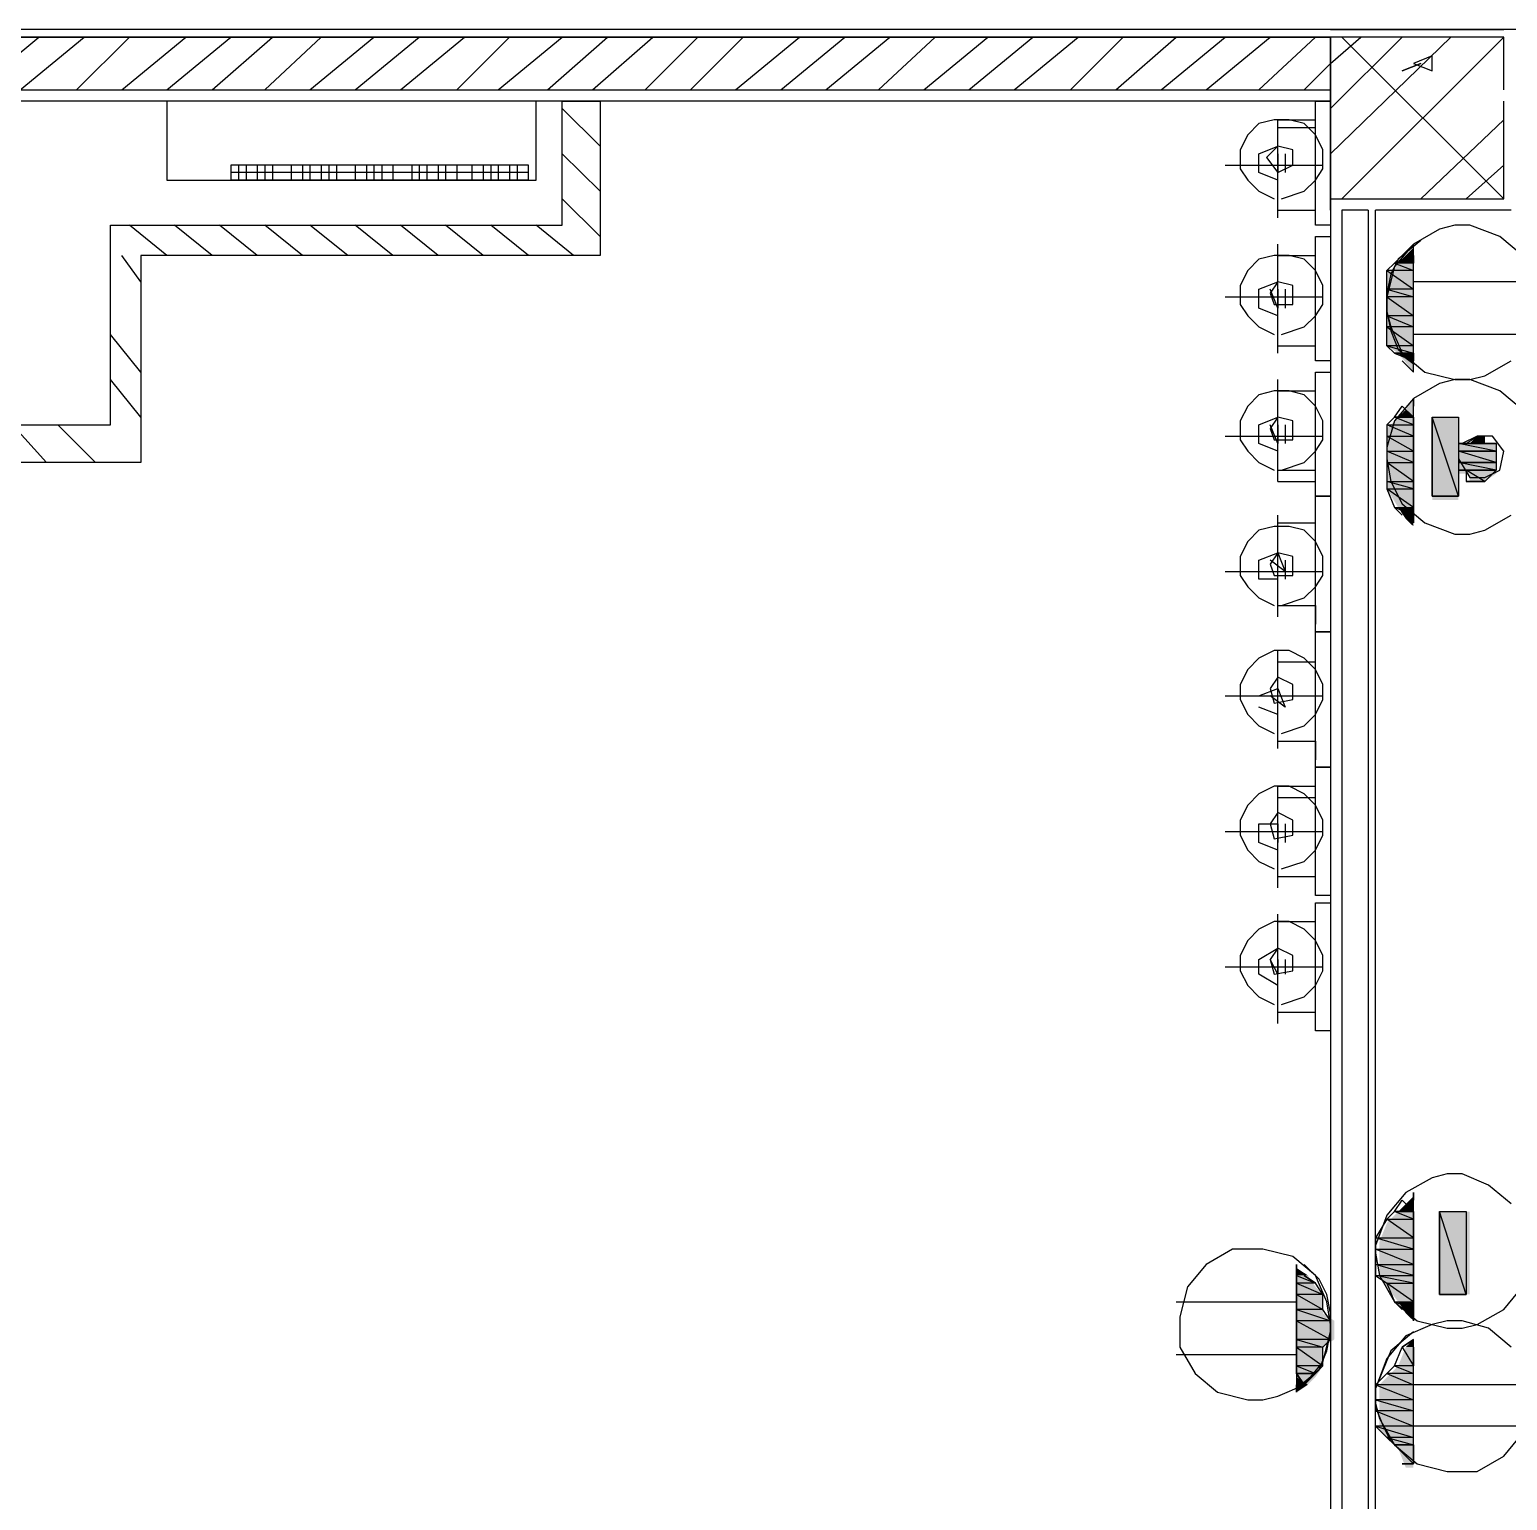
# Model space of a CAD drawing. Header units: millimetres. Extents: x 5 to 415, y 48 to 251.
# Drawn here: x 203.53 to 210.45, y 230.6 to 237.49 of the extents above; entities that cross this region are included whole.
import ezdxf

# ---------------------------------------------------------------- set-up
doc = ezdxf.new("R2010")
doc.units = ezdxf.units.MM
doc.layers.add('H', color=7, linetype='Continuous')
doc.layers.add('P', color=7, linetype='Continuous')

msp = doc.modelspace()

# ---------------------------------------------------------------- hatches: boundary and pattern name
at = {"layer": 'H', "linetype": 'Continuous'}
for points in [[(209.938, 236.396), (209.973, 236.432), (210.009, 236.432), (210.009, 236.396), (209.938, 236.396)], [(209.973, 236.432), (210.009, 236.467), (210.009, 236.432), (209.973, 236.432)], [(209.885, 236.343), (209.938, 236.396), (210.009, 236.396), (210.009, 236.343), (209.885, 236.343)], [(209.885, 236.255), (209.885, 236.343), (210.009, 236.343), (210.009, 236.255), (209.885, 236.255)], [(209.885, 236.22), (209.885, 236.255), (210.009, 236.255), (210.009, 236.22), (209.885, 236.22)], [(209.885, 236.132), (209.885, 236.22), (210.009, 236.22), (210.009, 236.132), (209.885, 236.132)], [(209.885, 236.097), (209.885, 236.132), (210.009, 236.132), (210.009, 236.097), (209.885, 236.097)], [(209.885, 236.008), (209.885, 236.097), (210.009, 236.097), (210.009, 236.008), (209.885, 236.008)], [(209.938, 235.973), (209.885, 236.008), (210.009, 236.008), (210.009, 235.973), (209.938, 235.973)], [(210.009, 235.885), (209.938, 235.973), (210.009, 235.92), (210.009, 235.885)], [(210.009, 235.92), (209.938, 235.973), (210.009, 235.973), (210.009, 235.92)], [(210.009, 235.673), (209.973, 235.708), (210.009, 235.761), (210.009, 235.673)], [(209.885, 235.62), (209.938, 235.673), (210.009, 235.673), (210.009, 235.62), (209.885, 235.62)], [(209.938, 235.673), (209.973, 235.708), (210.009, 235.673), (209.938, 235.673)], [(210.097, 235.285), (210.097, 235.673), (210.22, 235.673), (210.22, 235.285), (210.097, 235.285)], [(209.885, 235.585), (209.885, 235.62), (210.009, 235.62), (210.009, 235.585), (209.885, 235.585)], [(209.885, 235.497), (209.885, 235.585), (210.009, 235.585), (210.009, 235.497), (209.885, 235.497)], [(210.22, 235.497), (210.22, 235.55), (210.397, 235.55), (210.397, 235.497), (210.22, 235.497)], [(210.273, 235.55), (210.308, 235.585), (210.344, 235.55), (210.273, 235.55)], [(210.344, 235.55), (210.308, 235.585), (210.344, 235.585), (210.344, 235.55)], [(209.885, 235.462), (209.885, 235.497), (210.009, 235.497), (210.009, 235.462), (209.885, 235.462)], [(209.885, 235.373), (209.885, 235.462), (210.009, 235.462), (210.009, 235.373), (209.885, 235.373)], [(210.22, 235.462), (210.22, 235.497), (210.397, 235.497), (210.397, 235.462), (210.22, 235.462)], [(210.22, 235.409), (210.22, 235.462), (210.397, 235.462), (210.397, 235.409), (210.22, 235.409)], [(210.273, 235.373), (210.273, 235.409), (210.397, 235.409), (210.344, 235.373), (210.273, 235.373)], [(209.885, 235.338), (209.885, 235.373), (210.009, 235.373), (210.009, 235.338), (209.885, 235.338)], [(209.938, 235.25), (209.885, 235.338), (210.009, 235.338), (210.009, 235.25), (209.938, 235.25)], [(209.973, 235.197), (209.938, 235.25), (210.009, 235.25), (210.009, 235.197), (209.973, 235.197)], [(210.009, 235.162), (209.973, 235.197), (210.009, 235.197), (210.009, 235.162)], [(210.009, 231.951), (209.973, 231.987), (210.009, 232.022), (210.009, 231.951)], [(209.885, 231.898), (209.938, 231.951), (210.009, 231.951), (210.009, 231.898), (209.885, 231.898)], [(209.938, 231.951), (209.973, 231.987), (210.009, 231.951), (209.938, 231.951)], [(210.132, 231.563), (210.132, 231.951), (210.273, 231.951), (210.273, 231.563), (210.132, 231.563)], [(209.85, 231.81), (209.885, 231.898), (210.009, 231.898), (210.009, 231.81), (209.85, 231.81)], [(209.85, 231.775), (209.85, 231.81), (210.009, 231.81), (210.009, 231.775), (209.85, 231.775)], [(209.85, 231.687), (209.85, 231.775), (210.009, 231.775), (210.009, 231.687), (209.85, 231.687)], [(209.462, 231.652), (209.462, 231.687), (209.515, 231.652), (209.462, 231.652)], [(209.462, 231.599), (209.462, 231.652), (209.515, 231.652), (209.55, 231.599), (209.462, 231.599)], [(209.85, 231.652), (209.85, 231.687), (210.009, 231.687), (210.009, 231.652), (209.85, 231.652)], [(209.885, 231.599), (209.85, 231.652), (210.009, 231.652), (210.009, 231.599), (209.885, 231.599)], [(209.462, 231.563), (209.462, 231.599), (209.55, 231.599), (209.585, 231.563), (209.462, 231.563)], [(209.938, 231.528), (209.885, 231.599), (210.009, 231.599), (210.009, 231.528), (209.938, 231.528)], [(209.462, 231.475), (209.462, 231.563), (209.585, 231.563), (209.585, 231.475), (209.462, 231.475)], [(209.973, 231.475), (209.938, 231.528), (210.009, 231.528), (210.009, 231.475), (209.973, 231.475)], [(209.462, 231.44), (209.462, 231.475), (209.585, 231.475), (209.638, 231.44), (209.462, 231.44)], [(209.462, 231.352), (209.462, 231.44), (209.638, 231.44), (209.638, 231.352), (209.462, 231.352)], [(210.009, 231.44), (209.973, 231.475), (210.009, 231.475), (210.009, 231.44)], [(209.462, 231.316), (209.462, 231.352), (209.638, 231.352), (209.585, 231.316), (209.462, 231.316)], [(209.462, 231.228), (209.462, 231.316), (209.585, 231.316), (209.585, 231.228), (209.462, 231.228)], [(209.938, 231.228), (209.973, 231.316), (210.009, 231.316), (210.009, 231.228), (209.938, 231.228)], [(209.973, 231.316), (210.009, 231.352), (210.009, 231.316), (209.973, 231.316)], [(209.462, 231.175), (209.462, 231.228), (209.585, 231.228), (209.55, 231.175), (209.462, 231.175)], [(209.462, 231.105), (209.462, 231.175), (209.515, 231.14), (209.462, 231.105)], [(209.515, 231.14), (209.462, 231.175), (209.55, 231.175), (209.515, 231.14)], [(209.85, 231.14), (209.885, 231.175), (210.009, 231.175), (210.009, 231.14), (209.85, 231.14)], [(209.885, 231.175), (209.938, 231.228), (210.009, 231.228), (210.009, 231.175), (209.885, 231.175)], [(209.85, 231.052), (209.85, 231.14), (210.009, 231.14), (210.009, 231.052), (209.85, 231.052)], [(209.85, 231.017), (209.85, 231.052), (210.009, 231.052), (210.009, 231.017), (209.85, 231.017)], [(209.85, 230.928), (209.85, 231.017), (210.009, 231.017), (210.009, 230.928), (209.85, 230.928)], [(209.885, 230.893), (209.85, 230.928), (210.009, 230.928), (210.009, 230.893), (209.885, 230.893)], [(209.938, 230.84), (209.885, 230.893), (210.009, 230.893), (210.009, 230.84), (209.938, 230.84)], [(209.973, 230.752), (209.938, 230.84), (210.009, 230.752), (209.973, 230.752)], [(210.009, 230.752), (209.938, 230.84), (210.009, 230.84), (210.009, 230.752)]]:
    msp.add_hatch(color=256, dxfattribs=at).paths.add_polyline_path(points)

# ---------------------------------------------------------------- linework, layer by layer
at = {"layer": 'P'}
for points in [[(308.134, 237.49), (25.735, 237.49)], [(209.621, 237.49), (197.309, 237.49)], [(209.621, 237.49), (210.432, 237.49)], [(209.621, 237.455), (197.256, 237.455)], [(197.309, 237.455), (209.621, 237.455)], [(203.271, 237.208), (203.57, 237.455)], [(203.482, 237.208), (203.782, 237.455)], [(203.747, 237.208), (203.994, 237.455)], [(203.958, 237.208), (204.258, 237.455)], [(204.17, 237.208), (204.47, 237.455)], [(204.382, 237.208), (204.664, 237.455)], [(204.629, 237.208), (204.893, 237.455)], [(204.84, 237.208), (205.14, 237.455)], [(205.052, 237.208), (205.352, 237.455)], [(205.264, 237.208), (205.564, 237.455)], [(205.528, 237.208), (205.775, 237.455)], [(205.722, 237.208), (206.022, 237.455)], [(205.952, 237.208), (206.234, 237.455)], [(206.163, 237.208), (206.446, 237.455)], [(206.41, 237.208), (206.657, 237.455)], [(206.622, 237.208), (206.869, 237.455)], [(206.834, 237.208), (207.133, 237.455)], [(207.045, 237.208), (207.345, 237.455)], [(207.257, 237.208), (207.557, 237.455)], [(207.504, 237.208), (207.768, 237.455)], [(207.716, 237.208), (208.015, 237.455)], [(207.927, 237.208), (208.227, 237.455)], [(208.139, 237.208), (208.439, 237.455)], [(208.403, 237.208), (208.65, 237.455)], [(208.615, 237.208), (208.897, 237.455)], [(208.827, 237.208), (209.127, 237.455)], [(209.038, 237.208), (209.338, 237.455)], [(209.285, 237.208), (209.55, 237.455)], [(209.621, 237.331), (209.762, 237.455)], [(209.621, 237.12), (209.956, 237.455)], [(209.621, 236.908), (210.185, 237.455)], [(210.432, 237.455), (209.621, 237.455)], [(209.621, 237.455), (209.621, 236.696)], [(209.621, 237.208), (209.621, 237.455)], [(209.673, 237.455), (210.432, 236.696)], [(210.432, 237.455), (209.673, 236.696)], [(210.432, 237.208), (210.432, 237.455)], [(210.432, 237.208), (210.432, 237.455)], [(210.432, 237.208), (210.432, 237.455)], [(209.497, 237.208), (209.621, 237.331)], [(210.044, 237.331), (209.956, 237.296)], [(209.956, 237.296), (210.044, 237.331)], [(210.097, 237.367), (210.009, 237.331)], [(210.009, 237.331), (210.097, 237.296)], [(210.097, 237.296), (210.097, 237.367)], [(197.256, 237.208), (209.621, 237.208)], [(209.621, 236.643), (209.621, 237.208)], [(209.621, 237.155), (197.309, 237.155)], [(205.899, 237.155), (204.17, 237.155)], [(204.17, 237.155), (204.17, 236.784)], [(205.899, 236.784), (205.899, 237.155)], [(206.022, 236.573), (206.022, 237.155)], [(206.022, 237.155), (206.199, 237.155)], [(206.199, 236.943), (206.022, 237.12)], [(206.199, 237.155), (206.199, 236.432)], [(209.55, 236.573), (209.55, 237.155)], [(209.55, 237.155), (209.621, 237.155)], [(209.55, 236.573), (209.55, 237.155)], [(209.621, 237.155), (209.621, 236.573)], [(210.432, 236.696), (210.432, 237.155)], [(209.285, 237.049), (209.233, 236.996)], [(209.356, 237.067), (209.285, 237.049)], [(209.427, 237.067), (209.356, 237.067)], [(209.374, 237.067), (209.55, 237.067)], [(209.374, 236.608), (209.374, 237.067)], [(209.497, 237.049), (209.427, 237.067)], [(209.55, 236.996), (209.497, 237.049)], [(210.044, 236.696), (210.432, 237.067)], [(209.233, 236.996), (209.197, 236.926)], [(209.374, 237.031), (209.55, 237.031)], [(209.585, 236.926), (209.55, 236.996)], [(206.199, 236.732), (206.022, 236.908)], [(209.197, 236.926), (209.197, 236.837)], [(209.285, 236.908), (209.374, 236.943)], [(209.285, 236.82), (209.285, 236.908)], [(209.374, 236.943), (209.321, 236.89)], [(209.444, 236.926), (209.374, 236.943)], [(209.374, 236.908), (209.374, 236.82)], [(209.374, 236.82), (209.374, 236.908)], [(209.409, 236.908), (209.409, 236.82)], [(209.444, 236.855), (209.444, 236.926)], [(209.585, 236.837), (209.585, 236.926)], [(205.863, 236.855), (204.47, 236.855)], [(204.47, 236.855), (204.47, 236.784)], [(204.505, 236.855), (204.505, 236.784)], [(204.541, 236.855), (204.541, 236.784)], [(204.593, 236.855), (204.593, 236.784)], [(204.629, 236.855), (204.629, 236.784)], [(204.664, 236.855), (204.664, 236.784)], [(204.752, 236.855), (204.752, 236.784)], [(204.805, 236.855), (204.805, 236.784)], [(204.84, 236.855), (204.84, 236.784)], [(204.893, 236.855), (204.893, 236.784)], [(204.929, 236.855), (204.929, 236.784)], [(204.964, 236.855), (204.964, 236.784)], [(205.052, 236.855), (205.052, 236.784)], [(205.105, 236.855), (205.105, 236.784)], [(205.14, 236.855), (205.14, 236.784)], [(205.176, 236.855), (205.176, 236.784)], [(205.228, 236.855), (205.228, 236.784)], [(205.317, 236.855), (205.317, 236.784)], [(205.352, 236.855), (205.352, 236.784)], [(205.387, 236.855), (205.387, 236.784)], [(205.44, 236.855), (205.44, 236.784)], [(205.475, 236.855), (205.475, 236.784)], [(205.528, 236.855), (205.528, 236.784)], [(205.599, 236.855), (205.599, 236.784)], [(205.652, 236.855), (205.652, 236.784)], [(205.687, 236.855), (205.687, 236.784)], [(205.722, 236.855), (205.722, 236.784)], [(205.775, 236.855), (205.775, 236.784)], [(205.811, 236.855), (205.811, 236.784)], [(205.863, 236.784), (205.863, 236.855)], [(209.127, 236.855), (209.585, 236.855)], [(209.197, 236.837), (209.233, 236.784)], [(209.321, 236.89), (209.374, 236.82)], [(209.374, 236.82), (209.444, 236.855)], [(209.55, 236.784), (209.585, 236.837)], [(210.256, 236.696), (210.432, 236.855)], [(204.17, 236.784), (205.899, 236.784)], [(205.863, 236.82), (204.47, 236.82)], [(205.863, 236.784), (204.47, 236.784)], [(204.47, 236.784), (205.863, 236.784)], [(209.233, 236.784), (209.285, 236.732)], [(209.374, 236.784), (209.285, 236.82)], [(209.497, 236.732), (209.55, 236.784)], [(209.285, 236.732), (209.356, 236.696)], [(209.391, 236.696), (209.497, 236.732)], [(206.199, 236.52), (206.022, 236.696)], [(209.374, 236.643), (209.55, 236.643)], [(209.374, 236.643), (209.55, 236.643)], [(209.621, 236.696), (210.432, 236.696)], [(209.621, 236.643), (209.621, 225.39)], [(209.621, 236.643), (209.621, 225.39)], [(209.797, 236.643), (209.673, 236.643)], [(209.673, 236.643), (209.673, 225.39)], [(209.797, 236.643), (209.797, 225.39)], [(209.797, 236.643), (209.797, 225.39)], [(210.467, 236.643), (209.832, 236.643)], [(209.832, 225.39), (209.832, 236.643)], [(203.906, 235.638), (203.906, 236.573)], [(203.906, 236.573), (206.022, 236.573)], [(204.17, 236.432), (203.994, 236.573)], [(204.382, 236.432), (204.205, 236.573)], [(204.593, 236.432), (204.417, 236.573)], [(204.805, 236.432), (204.629, 236.573)], [(205.017, 236.432), (204.84, 236.573)], [(205.228, 236.432), (205.052, 236.573)], [(205.44, 236.432), (205.264, 236.573)], [(205.652, 236.432), (205.475, 236.573)], [(205.863, 236.432), (205.687, 236.573)], [(206.075, 236.432), (205.899, 236.573)], [(209.621, 236.573), (209.55, 236.573)], [(210.203, 236.573), (210.132, 236.555)], [(210.203, 236.573), (210.132, 236.555)], [(210.273, 236.573), (210.203, 236.573)], [(210.273, 236.573), (210.203, 236.573)], [(210.414, 236.52), (210.273, 236.573)], [(210.414, 236.52), (210.273, 236.573)], [(209.55, 235.938), (209.55, 236.52)], [(209.55, 236.52), (209.621, 236.52)], [(209.55, 235.938), (209.55, 236.52)], [(209.621, 236.52), (209.621, 235.938)], [(210.044, 236.502), (209.938, 236.414)], [(210.132, 236.555), (210.009, 236.485)], [(210.132, 236.555), (210.009, 236.485)], [(210.52, 236.432), (210.414, 236.52)], [(210.52, 236.432), (210.414, 236.52)], [(204.047, 236.308), (203.958, 236.432)], [(206.199, 236.432), (204.047, 236.432)], [(204.047, 236.432), (204.047, 235.462)], [(209.356, 236.432), (209.285, 236.414)], [(209.427, 236.432), (209.356, 236.432)], [(209.374, 235.973), (209.374, 236.485)], [(209.374, 236.432), (209.55, 236.432)], [(209.374, 236.432), (209.55, 236.432)], [(209.497, 236.414), (209.427, 236.432)], [(210.009, 236.485), (209.92, 236.379)], [(210.009, 236.485), (209.92, 236.379)], [(209.956, 236.432), (209.92, 236.396)], [(209.92, 236.396), (209.956, 236.432)], [(210.009, 236.485), (209.956, 236.432)], [(209.956, 236.432), (210.009, 236.485)], [(210.009, 235.885), (210.009, 236.485)], [(210.009, 236.432), (210.009, 236.396)], [(210.009, 236.396), (210.009, 236.432)], [(209.233, 236.361), (209.197, 236.291)], [(209.285, 236.414), (209.233, 236.361)], [(209.55, 236.361), (209.497, 236.414)], [(209.585, 236.291), (209.55, 236.361)], [(209.885, 236.361), (209.92, 236.396)], [(209.92, 236.379), (209.885, 236.238)], [(209.92, 236.379), (209.885, 236.238)], [(210.009, 236.361), (209.885, 236.361)], [(210.009, 236.361), (209.885, 236.361)], [(209.885, 236.361), (210.009, 236.273)], [(209.885, 236.361), (210.009, 236.273)], [(209.885, 236.273), (209.885, 236.361)], [(209.938, 236.414), (209.903, 236.343)], [(210.009, 236.396), (209.92, 236.396)], [(209.92, 236.396), (210.009, 236.361)], [(209.92, 236.396), (210.009, 236.361)], [(210.009, 236.361), (210.009, 236.396)], [(210.009, 236.273), (210.009, 236.361)], [(209.197, 236.291), (209.197, 236.202)], [(209.285, 236.273), (209.374, 236.308)], [(209.374, 236.308), (209.338, 236.255)], [(209.444, 236.291), (209.374, 236.308)], [(209.444, 236.202), (209.444, 236.291)], [(209.585, 236.202), (209.585, 236.291)], [(209.903, 236.343), (209.885, 236.255)], [(210.555, 236.308), (210.009, 236.308)], [(209.127, 236.238), (209.585, 236.238)], [(209.285, 236.185), (209.285, 236.273)], [(209.374, 236.185), (209.338, 236.273)], [(209.338, 236.255), (209.356, 236.202)], [(209.374, 236.273), (209.374, 236.185)], [(209.409, 236.273), (209.409, 236.185)], [(210.009, 236.273), (209.885, 236.273)], [(210.009, 236.273), (209.885, 236.273)], [(209.885, 236.273), (210.009, 236.238)], [(209.885, 236.273), (210.009, 236.238)], [(209.885, 236.238), (209.885, 236.273)], [(209.885, 236.255), (209.885, 236.167)], [(209.885, 236.238), (209.885, 236.167)], [(209.885, 236.238), (209.885, 236.167)], [(210.009, 236.238), (209.885, 236.238)], [(210.009, 236.238), (209.885, 236.238)], [(209.885, 236.238), (210.009, 236.149)], [(209.885, 236.238), (210.009, 236.149)], [(209.885, 236.149), (209.885, 236.238)], [(210.009, 236.238), (210.009, 236.273)], [(210.009, 236.149), (210.009, 236.238)], [(209.197, 236.202), (209.233, 236.149)], [(209.233, 236.149), (209.285, 236.097)], [(209.374, 236.149), (209.285, 236.185)], [(209.356, 236.202), (209.444, 236.202)], [(209.497, 236.097), (209.55, 236.149)], [(209.55, 236.149), (209.585, 236.202)], [(209.885, 236.167), (209.903, 236.097)], [(209.885, 236.167), (209.903, 236.097)], [(209.885, 236.167), (209.903, 236.079)], [(210.009, 236.149), (209.885, 236.149)], [(210.009, 236.149), (209.885, 236.149)], [(209.885, 236.149), (210.009, 236.097)], [(209.885, 236.149), (210.009, 236.097)], [(209.885, 236.097), (209.885, 236.149)], [(210.009, 236.097), (210.009, 236.149)], [(209.285, 236.097), (209.356, 236.061)], [(209.391, 236.061), (209.497, 236.097)], [(210.009, 236.097), (209.885, 236.097)], [(210.009, 236.097), (209.885, 236.097)], [(209.885, 236.097), (210.009, 236.008)], [(209.885, 236.097), (210.009, 236.008)], [(209.885, 236.008), (209.885, 236.097)], [(209.903, 236.097), (209.956, 235.973)], [(209.903, 236.097), (209.956, 235.973)], [(209.903, 236.079), (209.938, 235.991)], [(210.009, 236.008), (210.009, 236.097)], [(204.047, 235.885), (203.906, 236.061)], [(209.374, 236.008), (209.55, 236.008)], [(209.374, 236.008), (209.55, 236.008)], [(210.009, 236.008), (209.885, 236.008)], [(210.009, 236.008), (209.885, 236.008)], [(209.885, 236.008), (210.009, 235.973)], [(209.885, 236.008), (210.009, 235.973)], [(209.92, 235.973), (209.885, 236.008)], [(210.555, 236.061), (210.009, 236.061)], [(210.009, 235.973), (210.009, 236.008)], [(209.621, 235.938), (209.55, 235.938)], [(210.009, 235.973), (209.92, 235.973)], [(209.92, 235.973), (210.009, 235.938)], [(210.009, 235.938), (209.92, 235.973)], [(209.92, 235.973), (210.009, 235.973)], [(210.009, 235.938), (209.92, 235.973)], [(209.938, 235.991), (210.009, 235.938)], [(209.956, 235.973), (210.062, 235.885)], [(209.956, 235.973), (210.062, 235.885)], [(209.956, 235.938), (210.009, 235.885)], [(210.009, 235.885), (209.956, 235.938)], [(210.009, 235.973), (210.009, 235.938)], [(210.344, 235.867), (210.467, 235.938)], [(210.344, 235.867), (210.467, 235.938)], [(209.55, 235.303), (209.55, 235.885)], [(209.55, 235.885), (209.621, 235.885)], [(209.55, 235.303), (209.55, 235.885)], [(209.621, 235.885), (209.621, 235.303)], [(210.062, 235.885), (210.203, 235.85)], [(210.062, 235.885), (210.203, 235.85)], [(210.273, 235.85), (210.344, 235.867)], [(210.273, 235.85), (210.344, 235.867)], [(204.047, 235.673), (203.906, 235.85)], [(209.374, 235.373), (209.374, 235.85)], [(210.132, 235.832), (210.009, 235.761)], [(210.203, 235.85), (210.132, 235.832)], [(210.203, 235.85), (210.273, 235.85)], [(210.203, 235.85), (210.273, 235.85)], [(210.273, 235.85), (210.203, 235.85)], [(210.414, 235.797), (210.273, 235.85)], [(209.285, 235.779), (209.233, 235.726)], [(209.356, 235.797), (209.285, 235.779)], [(209.427, 235.797), (209.356, 235.797)], [(209.374, 235.797), (209.55, 235.797)], [(209.374, 235.797), (209.55, 235.797)], [(209.497, 235.779), (209.427, 235.797)], [(209.55, 235.726), (209.497, 235.779)], [(210.009, 235.761), (209.92, 235.656)], [(210.009, 235.726), (210.009, 235.761)], [(210.009, 235.761), (210.009, 235.726)], [(210.009, 235.179), (210.009, 235.761)], [(210.52, 235.708), (210.414, 235.797)], [(209.233, 235.726), (209.197, 235.656)], [(209.285, 235.638), (209.374, 235.673)], [(209.374, 235.673), (209.338, 235.62)], [(209.444, 235.656), (209.374, 235.673)], [(209.585, 235.656), (209.55, 235.726)], [(209.92, 235.673), (209.885, 235.638)], [(209.92, 235.673), (209.956, 235.726)], [(210.009, 235.638), (209.92, 235.673)], [(210.009, 235.638), (209.92, 235.673)], [(209.92, 235.673), (210.009, 235.673)], [(210.009, 235.673), (209.92, 235.673)], [(210.009, 235.673), (209.956, 235.726)], [(209.956, 235.726), (210.009, 235.673)], [(209.956, 235.726), (210.009, 235.673)], [(210.009, 235.673), (210.009, 235.638)], [(210.22, 235.303), (210.097, 235.673)], [(210.097, 235.673), (210.097, 235.303)], [(210.22, 235.303), (210.097, 235.673)], [(210.097, 235.673), (210.22, 235.673)], [(210.097, 235.303), (210.097, 235.673)], [(210.097, 235.673), (210.22, 235.673)], [(210.22, 235.673), (210.22, 235.303)], [(210.22, 235.673), (210.22, 235.303)], [(198.543, 235.638), (203.906, 235.638)], [(203.606, 235.462), (203.447, 235.638)], [(203.835, 235.462), (203.659, 235.638)], [(209.197, 235.656), (209.197, 235.567)], [(209.285, 235.55), (209.285, 235.638)], [(209.374, 235.55), (209.338, 235.638)], [(209.338, 235.62), (209.356, 235.567)], [(209.374, 235.638), (209.374, 235.55)], [(209.409, 235.638), (209.409, 235.55)], [(209.444, 235.567), (209.444, 235.656)], [(209.585, 235.567), (209.585, 235.656)], [(209.92, 235.656), (209.885, 235.532)], [(210.009, 235.585), (209.885, 235.638)], [(209.885, 235.638), (209.885, 235.585)], [(210.009, 235.585), (209.885, 235.638)], [(209.885, 235.638), (210.009, 235.638)], [(209.885, 235.638), (210.009, 235.638)], [(210.009, 235.638), (210.009, 235.585)], [(209.127, 235.585), (209.585, 235.585)], [(209.197, 235.567), (209.233, 235.514)], [(209.374, 235.514), (209.285, 235.55)], [(209.356, 235.567), (209.444, 235.567)], [(209.55, 235.514), (209.585, 235.567)], [(210.009, 235.514), (209.885, 235.585)], [(209.885, 235.585), (209.885, 235.514)], [(210.009, 235.514), (209.885, 235.585)], [(209.885, 235.585), (210.009, 235.585)], [(209.885, 235.585), (210.009, 235.585)], [(210.009, 235.585), (210.009, 235.514)], [(210.397, 235.514), (210.22, 235.55)], [(210.22, 235.55), (210.22, 235.514)], [(210.397, 235.514), (210.22, 235.55)], [(210.22, 235.55), (210.397, 235.55)], [(210.397, 235.55), (210.22, 235.55)], [(210.22, 235.55), (210.256, 235.55)], [(210.308, 235.585), (210.238, 235.55)], [(210.256, 235.55), (210.308, 235.585)], [(210.256, 235.55), (210.397, 235.55)], [(210.397, 235.55), (210.256, 235.55)], [(210.256, 235.55), (210.397, 235.55)], [(210.256, 235.55), (210.397, 235.55)], [(210.397, 235.55), (210.256, 235.55)], [(210.256, 235.55), (210.256, 235.55)], [(210.397, 235.55), (210.256, 235.55)], [(210.256, 235.55), (210.344, 235.55)], [(210.256, 235.55), (210.344, 235.55)], [(210.344, 235.55), (210.256, 235.55)], [(210.256, 235.55), (210.256, 235.55)], [(210.344, 235.55), (210.256, 235.55)], [(210.256, 235.55), (210.256, 235.55)], [(210.256, 235.55), (210.344, 235.55)], [(210.344, 235.55), (210.256, 235.55)], [(210.308, 235.585), (210.344, 235.585)], [(210.344, 235.585), (210.308, 235.585)], [(210.308, 235.585), (210.344, 235.55)], [(210.344, 235.55), (210.308, 235.585)], [(210.308, 235.585), (210.344, 235.55)], [(210.379, 235.585), (210.308, 235.585)], [(210.344, 235.55), (210.397, 235.55)], [(210.432, 235.514), (210.379, 235.585)], [(210.397, 235.55), (210.397, 235.514)], [(204.047, 235.462), (198.367, 235.462)], [(209.233, 235.514), (209.285, 235.462)], [(209.285, 235.462), (209.356, 235.426)], [(209.391, 235.426), (209.497, 235.462)], [(209.497, 235.462), (209.55, 235.514)], [(210.009, 235.462), (209.885, 235.514)], [(209.885, 235.514), (209.885, 235.462)], [(210.009, 235.462), (209.885, 235.514)], [(209.885, 235.514), (210.009, 235.514)], [(209.885, 235.514), (210.009, 235.514)], [(209.885, 235.479), (209.903, 235.373)], [(210.009, 235.373), (209.885, 235.462)], [(209.885, 235.462), (209.885, 235.373)], [(210.009, 235.373), (209.885, 235.462)], [(209.885, 235.462), (210.009, 235.462)], [(209.885, 235.462), (210.009, 235.462)], [(210.009, 235.514), (210.009, 235.462)], [(210.009, 235.462), (210.009, 235.373)], [(210.397, 235.462), (210.22, 235.514)], [(210.22, 235.514), (210.22, 235.462)], [(210.397, 235.462), (210.22, 235.514)], [(210.22, 235.514), (210.397, 235.514)], [(210.22, 235.514), (210.397, 235.514)], [(210.397, 235.514), (210.22, 235.514)], [(210.22, 235.514), (210.22, 235.514)], [(210.397, 235.514), (210.22, 235.514)], [(210.22, 235.514), (210.22, 235.514)], [(210.22, 235.514), (210.397, 235.514)], [(210.22, 235.514), (210.397, 235.514)], [(210.397, 235.514), (210.22, 235.514)], [(210.22, 235.514), (210.397, 235.514)], [(210.397, 235.514), (210.22, 235.514)], [(210.22, 235.514), (210.22, 235.514)], [(210.22, 235.514), (210.397, 235.514)], [(210.22, 235.479), (210.273, 235.391)], [(210.397, 235.426), (210.22, 235.462)], [(210.22, 235.462), (210.22, 235.426)], [(210.397, 235.426), (210.22, 235.462)], [(210.22, 235.462), (210.397, 235.462)], [(210.22, 235.462), (210.397, 235.462)], [(210.397, 235.462), (210.22, 235.462)], [(210.22, 235.462), (210.22, 235.462)], [(210.397, 235.462), (210.22, 235.462)], [(210.22, 235.462), (210.22, 235.462)], [(210.22, 235.462), (210.397, 235.462)], [(210.22, 235.462), (210.397, 235.462)], [(210.397, 235.514), (210.397, 235.462)], [(210.397, 235.462), (210.397, 235.426)], [(210.414, 235.426), (210.432, 235.514)], [(209.374, 235.426), (209.55, 235.426)], [(210.22, 235.426), (210.397, 235.426)], [(210.397, 235.426), (210.22, 235.426)], [(210.22, 235.426), (210.22, 235.426)], [(210.397, 235.426), (210.22, 235.426)], [(210.22, 235.426), (210.22, 235.426)], [(210.22, 235.426), (210.397, 235.426)], [(210.22, 235.426), (210.397, 235.426)], [(210.397, 235.426), (210.22, 235.426)], [(210.22, 235.426), (210.397, 235.426)], [(210.256, 235.426), (210.22, 235.426)], [(210.22, 235.426), (210.397, 235.426)], [(210.344, 235.373), (210.256, 235.426)], [(210.256, 235.426), (210.256, 235.373)], [(210.344, 235.373), (210.256, 235.426)], [(210.256, 235.426), (210.397, 235.426)], [(210.397, 235.426), (210.256, 235.426)], [(210.273, 235.391), (210.344, 235.391)], [(210.397, 235.426), (210.344, 235.373)], [(210.344, 235.391), (210.414, 235.426)], [(209.374, 235.373), (209.55, 235.373)], [(210.009, 235.338), (209.885, 235.373)], [(209.885, 235.373), (209.885, 235.338)], [(210.009, 235.338), (209.885, 235.373)], [(209.885, 235.373), (210.009, 235.373)], [(209.885, 235.373), (210.009, 235.373)], [(210.009, 235.25), (209.885, 235.338)], [(209.885, 235.338), (209.92, 235.25)], [(210.009, 235.25), (209.885, 235.338)], [(209.885, 235.338), (210.009, 235.338)], [(209.885, 235.338), (210.009, 235.338)], [(209.903, 235.373), (209.956, 235.268)], [(210.009, 235.373), (210.009, 235.338)], [(210.009, 235.338), (210.009, 235.25)], [(210.256, 235.373), (210.344, 235.373)], [(210.344, 235.373), (210.256, 235.373)], [(210.256, 235.373), (210.256, 235.373)], [(210.344, 235.373), (210.256, 235.373)], [(210.256, 235.373), (210.256, 235.373)], [(210.256, 235.373), (210.344, 235.373)], [(210.256, 235.373), (210.344, 235.373)], [(210.344, 235.373), (210.256, 235.373)], [(210.256, 235.373), (210.344, 235.373)], [(210.308, 235.373), (210.256, 235.373)], [(210.256, 235.373), (210.344, 235.373)], [(210.308, 235.373), (210.344, 235.373)], [(210.344, 235.373), (210.308, 235.373)], [(210.344, 235.373), (210.308, 235.373)], [(209.621, 235.303), (209.55, 235.303)], [(209.55, 234.668), (209.55, 235.303)], [(209.55, 235.303), (209.621, 235.303)], [(209.55, 234.668), (209.55, 235.303)], [(209.55, 235.179), (209.55, 235.25)], [(209.621, 235.303), (209.621, 234.668)], [(209.956, 235.215), (209.92, 235.25)], [(209.92, 235.25), (209.956, 235.215)], [(210.009, 235.215), (209.92, 235.25)], [(209.92, 235.25), (210.009, 235.25)], [(209.92, 235.25), (210.009, 235.25)], [(209.956, 235.268), (210.062, 235.179)], [(210.009, 235.25), (210.009, 235.215)], [(210.097, 235.303), (210.22, 235.303)], [(210.22, 235.303), (210.097, 235.303)], [(209.374, 234.738), (209.374, 235.215)], [(209.374, 235.179), (209.55, 235.179)], [(209.374, 235.179), (209.55, 235.179)], [(210.009, 235.179), (210.009, 235.215)], [(210.009, 235.215), (210.009, 235.179)], [(210.062, 235.179), (210.203, 235.126)], [(210.344, 235.144), (210.467, 235.215)], [(209.285, 235.144), (209.233, 235.091)], [(209.356, 235.162), (209.285, 235.144)], [(209.427, 235.162), (209.356, 235.162)], [(209.497, 235.144), (209.427, 235.162)], [(209.55, 235.091), (209.497, 235.144)], [(210.203, 235.126), (210.273, 235.126)], [(210.273, 235.126), (210.344, 235.144)], [(209.233, 235.091), (209.197, 235.021)], [(209.285, 235.003), (209.374, 235.038)], [(209.374, 235.038), (209.338, 234.985)], [(209.374, 235.038), (209.409, 234.95)], [(209.444, 235.021), (209.374, 235.038)], [(209.585, 235.021), (209.55, 235.091)], [(209.197, 235.021), (209.197, 234.932)], [(209.285, 234.915), (209.285, 235.003)], [(209.409, 234.95), (209.338, 235.003)], [(209.338, 234.985), (209.356, 234.932)], [(209.409, 235.003), (209.409, 234.915)], [(209.444, 234.932), (209.444, 235.021)], [(209.585, 234.932), (209.585, 235.021)], [(209.127, 234.95), (209.585, 234.95)], [(209.197, 234.932), (209.233, 234.879)], [(209.374, 234.915), (209.285, 234.915)], [(209.356, 234.932), (209.444, 234.932)], [(209.55, 234.879), (209.585, 234.932)], [(209.233, 234.879), (209.285, 234.827)], [(209.497, 234.827), (209.55, 234.879)], [(209.285, 234.827), (209.356, 234.791)], [(209.374, 234.791), (209.55, 234.791)], [(209.374, 234.791), (209.55, 234.791)], [(209.391, 234.791), (209.497, 234.827)], [(209.55, 234.791), (209.55, 234.703)], [(209.621, 234.668), (209.55, 234.668)], [(209.55, 234.033), (209.55, 234.668)], [(209.55, 234.668), (209.621, 234.668)], [(209.55, 234.033), (209.55, 234.668)], [(209.621, 234.668), (209.621, 234.033)], [(209.356, 234.58), (209.285, 234.544)], [(209.427, 234.58), (209.356, 234.58)], [(209.374, 234.121), (209.374, 234.58)], [(209.497, 234.544), (209.427, 234.58)], [(209.55, 234.527), (209.55, 234.615)], [(209.233, 234.491), (209.197, 234.421)], [(209.285, 234.544), (209.233, 234.491)], [(209.374, 234.527), (209.55, 234.527)], [(209.374, 234.527), (209.55, 234.527)], [(209.55, 234.491), (209.497, 234.544)], [(209.585, 234.421), (209.55, 234.491)], [(209.197, 234.421), (209.197, 234.35)], [(209.374, 234.456), (209.338, 234.403)], [(209.444, 234.421), (209.374, 234.456)], [(209.444, 234.35), (209.444, 234.421)], [(209.585, 234.35), (209.585, 234.421)], [(209.127, 234.368), (209.585, 234.368)], [(209.197, 234.35), (209.233, 234.28)], [(209.285, 234.368), (209.374, 234.403)], [(209.338, 234.403), (209.356, 234.333)], [(209.409, 234.315), (209.338, 234.368)], [(209.356, 234.333), (209.444, 234.35)], [(209.374, 234.403), (209.409, 234.315)], [(209.55, 234.28), (209.585, 234.35)], [(209.233, 234.28), (209.285, 234.227)], [(209.374, 234.28), (209.285, 234.315)], [(209.497, 234.227), (209.55, 234.28)], [(209.285, 234.227), (209.356, 234.192)], [(209.391, 234.192), (209.497, 234.227)], [(209.374, 234.156), (209.55, 234.156)], [(209.374, 234.156), (209.55, 234.156)], [(209.55, 234.156), (209.55, 234.068)], [(209.621, 234.033), (209.55, 234.033)], [(209.55, 233.433), (209.55, 234.033)], [(209.55, 234.033), (209.621, 234.033)], [(209.55, 233.433), (209.55, 234.033)], [(209.621, 234.033), (209.621, 233.433)], [(209.356, 233.945), (209.285, 233.909)], [(209.427, 233.945), (209.356, 233.945)], [(209.374, 233.945), (209.55, 233.945)], [(209.374, 233.468), (209.374, 233.945)], [(209.497, 233.909), (209.427, 233.945)], [(209.285, 233.909), (209.233, 233.856)], [(209.374, 233.892), (209.55, 233.892)], [(209.55, 233.856), (209.497, 233.909)], [(209.233, 233.856), (209.197, 233.786)], [(209.374, 233.821), (209.338, 233.768)], [(209.444, 233.786), (209.374, 233.821)], [(209.585, 233.786), (209.55, 233.856)], [(209.127, 233.733), (209.585, 233.733)], [(209.197, 233.786), (209.197, 233.715)], [(209.285, 233.768), (209.374, 233.768)], [(209.285, 233.68), (209.285, 233.768)], [(209.338, 233.768), (209.356, 233.698)], [(209.374, 233.768), (209.374, 233.68)], [(209.374, 233.68), (209.374, 233.768)], [(209.409, 233.768), (209.409, 233.68)], [(209.444, 233.715), (209.444, 233.786)], [(209.585, 233.715), (209.585, 233.786)], [(209.197, 233.715), (209.233, 233.645)], [(209.374, 233.645), (209.285, 233.68)], [(209.356, 233.698), (209.444, 233.715)], [(209.55, 233.645), (209.585, 233.715)], [(209.233, 233.645), (209.285, 233.592)], [(209.285, 233.592), (209.356, 233.557)], [(209.391, 233.557), (209.497, 233.592)], [(209.497, 233.592), (209.55, 233.645)], [(209.374, 233.521), (209.55, 233.521)], [(209.374, 233.521), (209.55, 233.521)], [(209.621, 233.433), (209.55, 233.433)], [(209.55, 232.798), (209.55, 233.398)], [(209.55, 233.398), (209.621, 233.398)], [(209.55, 232.798), (209.55, 233.398)], [(209.621, 233.398), (209.621, 232.798)], [(209.356, 233.31), (209.285, 233.274)], [(209.427, 233.31), (209.356, 233.31)], [(209.374, 232.833), (209.374, 233.345)], [(209.374, 233.31), (209.55, 233.31)], [(209.374, 233.31), (209.55, 233.31)], [(209.497, 233.274), (209.427, 233.31)], [(209.285, 233.274), (209.233, 233.221)], [(209.55, 233.221), (209.497, 233.274)], [(209.233, 233.221), (209.197, 233.151)], [(209.285, 233.133), (209.374, 233.186)], [(209.374, 233.186), (209.338, 233.133)], [(209.444, 233.151), (209.374, 233.186)], [(209.585, 233.151), (209.55, 233.221)], [(209.127, 233.098), (209.585, 233.098)], [(209.197, 233.151), (209.197, 233.08)], [(209.285, 233.063), (209.285, 233.133)], [(209.374, 233.063), (209.338, 233.133)], [(209.338, 233.133), (209.356, 233.063)], [(209.374, 233.133), (209.374, 233.063)], [(209.409, 233.133), (209.409, 233.063)], [(209.444, 233.08), (209.444, 233.151)], [(209.585, 233.08), (209.585, 233.151)], [(209.197, 233.08), (209.233, 233.01)], [(209.374, 233.01), (209.285, 233.063)], [(209.356, 233.063), (209.444, 233.08)], [(209.55, 233.01), (209.585, 233.08)], [(209.233, 233.01), (209.285, 232.957)], [(209.497, 232.957), (209.55, 233.01)], [(209.285, 232.957), (209.356, 232.922)], [(209.391, 232.922), (209.497, 232.957)], [(209.374, 232.886), (209.55, 232.886)], [(209.374, 232.886), (209.55, 232.886)], [(209.621, 232.798), (209.55, 232.798)], [(210.097, 232.11), (209.973, 232.04)], [(210.167, 232.128), (210.097, 232.11)], [(210.238, 232.128), (210.167, 232.128)], [(210.361, 232.075), (210.238, 232.128)], [(210.467, 231.987), (210.361, 232.075)], [(209.973, 232.04), (209.885, 231.934)], [(209.92, 231.951), (209.956, 232.004)], [(210.009, 231.951), (209.956, 232.004)], [(209.956, 232.004), (210.009, 231.951)], [(209.956, 232.004), (210.009, 231.951)], [(210.009, 232.004), (210.009, 232.04)], [(210.009, 232.04), (210.009, 232.004)], [(210.009, 231.44), (210.009, 232.04)], [(209.885, 231.934), (209.832, 231.793)], [(209.92, 231.951), (209.885, 231.916)], [(210.009, 231.916), (209.92, 231.951)], [(210.009, 231.916), (209.92, 231.951)], [(209.92, 231.951), (210.009, 231.951)], [(210.009, 231.951), (209.92, 231.951)], [(210.009, 231.951), (210.009, 231.916)], [(210.256, 231.563), (210.132, 231.951)], [(210.132, 231.951), (210.132, 231.563)], [(210.256, 231.563), (210.132, 231.951)], [(210.132, 231.951), (210.256, 231.951)], [(210.132, 231.563), (210.132, 231.951)], [(210.132, 231.951), (210.256, 231.951)], [(210.256, 231.951), (210.256, 231.563)], [(210.256, 231.951), (210.256, 231.563)], [(209.885, 231.916), (209.832, 231.828)], [(210.009, 231.828), (209.885, 231.916)], [(210.009, 231.828), (209.885, 231.916)], [(209.885, 231.916), (210.009, 231.916)], [(209.885, 231.916), (210.009, 231.916)], [(210.009, 231.916), (210.009, 231.828)], [(210.009, 231.775), (209.832, 231.828)], [(209.832, 231.828), (209.832, 231.775)], [(210.009, 231.775), (209.832, 231.828)], [(209.832, 231.828), (210.009, 231.828)], [(209.832, 231.828), (210.009, 231.828)], [(210.009, 231.828), (210.009, 231.775)], [(209.162, 231.775), (209.038, 231.704)], [(209.162, 231.775), (209.038, 231.704)], [(209.233, 231.775), (209.162, 231.775)], [(209.233, 231.775), (209.162, 231.775)], [(209.303, 231.775), (209.233, 231.775)], [(209.303, 231.775), (209.233, 231.775)], [(209.444, 231.74), (209.303, 231.775)], [(209.444, 231.74), (209.303, 231.775)], [(209.55, 231.652), (209.444, 231.74)], [(209.55, 231.652), (209.444, 231.74)], [(210.009, 231.704), (209.832, 231.775)], [(209.832, 231.775), (209.832, 231.704)], [(210.009, 231.704), (209.832, 231.775)], [(209.832, 231.775), (210.009, 231.775)], [(209.832, 231.775), (210.009, 231.775)], [(209.832, 231.757), (209.85, 231.652)], [(210.009, 231.775), (210.009, 231.704)], [(209.038, 231.704), (208.95, 231.599)], [(209.038, 231.704), (208.95, 231.599)], [(209.462, 231.704), (209.462, 231.652)], [(209.462, 231.652), (209.462, 231.704)], [(209.462, 231.704), (209.462, 231.105)], [(209.462, 231.652), (209.55, 231.616)], [(209.462, 231.616), (209.462, 231.652)], [(209.568, 231.634), (209.497, 231.704)], [(209.497, 231.652), (209.55, 231.616)], [(209.55, 231.616), (209.497, 231.652)], [(209.603, 231.528), (209.55, 231.652)], [(209.603, 231.528), (209.55, 231.652)], [(210.009, 231.652), (209.832, 231.704)], [(209.832, 231.704), (209.832, 231.652)], [(210.009, 231.652), (209.832, 231.704)], [(209.832, 231.704), (210.009, 231.704)], [(209.832, 231.704), (210.009, 231.704)], [(210.009, 231.616), (209.832, 231.652)], [(209.832, 231.652), (209.885, 231.616)], [(210.009, 231.616), (209.832, 231.652)], [(209.832, 231.652), (210.009, 231.652)], [(209.832, 231.652), (210.009, 231.652)], [(209.85, 231.652), (209.92, 231.528)], [(210.009, 231.704), (210.009, 231.652)], [(210.009, 231.652), (210.009, 231.616)], [(208.95, 231.599), (208.915, 231.458)], [(208.95, 231.599), (208.915, 231.458)], [(209.55, 231.616), (209.462, 231.616)], [(209.55, 231.616), (209.462, 231.616)], [(209.462, 231.616), (209.585, 231.563)], [(209.462, 231.616), (209.585, 231.563)], [(209.462, 231.563), (209.462, 231.616)], [(209.585, 231.563), (209.55, 231.616)], [(209.603, 231.563), (209.568, 231.634)], [(210.009, 231.528), (209.885, 231.616)], [(209.885, 231.616), (209.92, 231.528)], [(210.009, 231.528), (209.885, 231.616)], [(209.885, 231.616), (210.009, 231.616)], [(209.885, 231.616), (210.009, 231.616)], [(210.009, 231.616), (210.009, 231.528)], [(210.432, 231.493), (210.52, 231.599)], [(208.897, 231.528), (209.462, 231.528)], [(209.585, 231.563), (209.462, 231.563)], [(209.585, 231.563), (209.462, 231.563)], [(209.462, 231.563), (209.585, 231.493)], [(209.462, 231.563), (209.585, 231.493)], [(209.462, 231.493), (209.462, 231.563)], [(209.585, 231.493), (209.585, 231.563)], [(209.621, 231.475), (209.603, 231.563)], [(209.621, 231.422), (209.603, 231.528)], [(209.621, 231.422), (209.603, 231.528)], [(209.956, 231.493), (209.92, 231.528)], [(209.92, 231.528), (209.956, 231.493)], [(210.009, 231.493), (209.92, 231.528)], [(209.92, 231.528), (210.009, 231.528)], [(209.92, 231.528), (210.009, 231.528)], [(209.92, 231.528), (210.026, 231.44)], [(210.009, 231.528), (210.009, 231.493)], [(210.132, 231.563), (210.256, 231.563)], [(210.256, 231.563), (210.132, 231.563)], [(208.915, 231.458), (208.915, 231.387)], [(208.915, 231.458), (208.915, 231.387)], [(209.585, 231.493), (209.462, 231.493)], [(209.585, 231.493), (209.462, 231.493)], [(209.462, 231.493), (209.621, 231.44)], [(209.462, 231.493), (209.621, 231.44)], [(209.462, 231.44), (209.462, 231.493)], [(209.621, 231.44), (209.462, 231.44)], [(209.621, 231.44), (209.462, 231.44)], [(209.462, 231.44), (209.621, 231.352)], [(209.462, 231.44), (209.621, 231.352)], [(209.462, 231.352), (209.462, 231.44)], [(209.621, 231.44), (209.585, 231.493)], [(209.621, 231.387), (209.621, 231.475)], [(209.621, 231.352), (209.621, 231.44)], [(210.009, 231.44), (210.009, 231.493)], [(210.009, 231.493), (210.009, 231.44)], [(210.026, 231.44), (210.167, 231.405)], [(210.167, 231.44), (210.097, 231.422)], [(210.167, 231.44), (210.097, 231.422)], [(210.238, 231.44), (210.167, 231.44)], [(210.238, 231.44), (210.167, 231.44)], [(210.361, 231.405), (210.238, 231.44)], [(210.361, 231.405), (210.238, 231.44)], [(210.308, 231.422), (210.432, 231.493)], [(208.915, 231.387), (208.915, 231.316)], [(208.915, 231.387), (208.915, 231.316)], [(209.585, 231.246), (209.621, 231.387)], [(209.585, 231.246), (209.621, 231.387)], [(209.603, 231.299), (209.621, 231.387)], [(209.973, 231.369), (209.885, 231.263)], [(209.973, 231.369), (209.885, 231.263)], [(210.009, 231.387), (209.903, 231.299)], [(210.097, 231.422), (209.973, 231.369)], [(210.097, 231.422), (209.973, 231.369)], [(210.167, 231.405), (210.238, 231.405)], [(210.238, 231.405), (210.308, 231.422)], [(210.467, 231.316), (210.361, 231.405)], [(210.467, 231.316), (210.361, 231.405)], [(208.915, 231.316), (208.986, 231.193)], [(208.915, 231.316), (208.986, 231.193)], [(209.621, 231.352), (209.462, 231.352)], [(209.621, 231.352), (209.462, 231.352)], [(209.462, 231.352), (209.585, 231.316)], [(209.462, 231.352), (209.585, 231.316)], [(209.462, 231.316), (209.462, 231.352)], [(209.585, 231.316), (209.462, 231.316)], [(209.585, 231.316), (209.462, 231.316)], [(209.462, 231.316), (209.585, 231.228)], [(209.462, 231.316), (209.585, 231.228)], [(209.462, 231.228), (209.462, 231.316)], [(209.568, 231.211), (209.603, 231.299)], [(209.585, 231.316), (209.621, 231.352)], [(209.585, 231.228), (209.585, 231.316)], [(209.903, 231.299), (209.868, 231.211)], [(209.92, 231.228), (209.956, 231.316)], [(210.009, 231.352), (209.956, 231.316)], [(209.956, 231.316), (210.009, 231.352)], [(209.956, 231.316), (210.009, 231.228)], [(210.009, 230.77), (210.009, 231.352)], [(210.009, 231.316), (210.009, 231.228)], [(210.009, 231.228), (210.009, 231.316)], [(208.897, 231.281), (209.462, 231.281)], [(209.497, 231.14), (209.585, 231.246)], [(209.497, 231.14), (209.585, 231.246)], [(209.885, 231.263), (209.832, 231.122)], [(209.885, 231.263), (209.832, 231.122)], [(208.986, 231.193), (209.091, 231.105)], [(208.986, 231.193), (209.091, 231.105)], [(209.585, 231.228), (209.462, 231.228)], [(209.585, 231.228), (209.462, 231.228)], [(209.462, 231.228), (209.55, 231.193)], [(209.462, 231.228), (209.55, 231.193)], [(209.462, 231.193), (209.462, 231.228)], [(209.462, 231.122), (209.568, 231.211)], [(209.55, 231.193), (209.462, 231.193)], [(209.462, 231.193), (209.497, 231.14)], [(209.497, 231.14), (209.462, 231.193)], [(209.462, 231.193), (209.55, 231.193)], [(209.497, 231.14), (209.462, 231.193)], [(209.55, 231.193), (209.497, 231.14)], [(209.55, 231.193), (209.585, 231.228)], [(209.868, 231.211), (209.832, 231.122)], [(209.832, 231.14), (209.885, 231.193)], [(209.885, 231.193), (209.92, 231.228)], [(210.009, 231.193), (209.885, 231.193)], [(210.009, 231.193), (209.885, 231.193)], [(209.885, 231.193), (210.009, 231.14)], [(209.885, 231.193), (210.009, 231.14)], [(210.009, 231.228), (209.92, 231.228)], [(210.009, 231.228), (209.92, 231.228)], [(209.92, 231.228), (210.009, 231.193)], [(209.92, 231.228), (210.009, 231.193)], [(210.009, 231.193), (210.009, 231.228)], [(210.009, 231.14), (210.009, 231.193)], [(209.091, 231.105), (209.233, 231.069)], [(209.091, 231.105), (209.233, 231.069)], [(209.374, 231.087), (209.497, 231.14)], [(209.374, 231.087), (209.497, 231.14)], [(209.462, 231.14), (209.462, 231.105)], [(209.462, 231.105), (209.462, 231.14)], [(210.009, 231.14), (209.832, 231.14)], [(210.009, 231.14), (209.832, 231.14)], [(209.832, 231.14), (210.009, 231.069)], [(209.832, 231.14), (210.009, 231.069)], [(209.832, 231.069), (209.832, 231.14)], [(209.832, 231.122), (209.832, 231.052)], [(209.832, 231.122), (209.832, 231.052)], [(209.832, 231.122), (209.832, 231.034)], [(210.52, 231.14), (210.009, 231.14)], [(210.009, 231.069), (210.009, 231.14)], [(209.233, 231.069), (209.303, 231.069)], [(209.233, 231.069), (209.303, 231.069)], [(209.303, 231.069), (209.374, 231.087)], [(209.303, 231.069), (209.374, 231.087)], [(210.009, 231.069), (209.832, 231.069)], [(210.009, 231.069), (209.832, 231.069)], [(209.832, 231.069), (210.009, 231.017)], [(209.832, 231.069), (210.009, 231.017)], [(209.832, 231.017), (209.832, 231.069)], [(209.832, 231.052), (209.85, 230.981)], [(209.832, 231.052), (209.85, 230.981)], [(209.832, 231.034), (209.868, 230.946)], [(210.009, 231.017), (210.009, 231.069)], [(210.009, 231.017), (209.832, 231.017)], [(210.009, 231.017), (209.832, 231.017)], [(209.832, 231.017), (210.009, 230.946)], [(209.832, 231.017), (210.009, 230.946)], [(209.832, 230.946), (209.832, 231.017)], [(209.85, 230.981), (209.92, 230.858)], [(209.85, 230.981), (209.92, 230.858)], [(210.009, 230.946), (210.009, 231.017)], [(210.009, 230.946), (209.832, 230.946)], [(210.009, 230.946), (209.832, 230.946)], [(209.832, 230.946), (210.009, 230.893)], [(209.832, 230.946), (210.009, 230.893)], [(209.885, 230.893), (209.832, 230.946)], [(209.868, 230.946), (209.903, 230.875)], [(210.009, 230.893), (209.885, 230.893)], [(210.009, 230.893), (209.885, 230.893)], [(209.885, 230.893), (210.009, 230.858)], [(209.885, 230.893), (210.009, 230.858)], [(209.92, 230.858), (209.885, 230.893)], [(210.52, 230.946), (210.009, 230.946)], [(210.009, 230.893), (210.009, 230.946)], [(210.009, 230.858), (210.009, 230.893)], [(210.432, 230.805), (210.52, 230.911)], [(210.432, 230.805), (210.52, 230.911)], [(209.903, 230.875), (209.973, 230.805)], [(209.92, 230.858), (210.026, 230.77)], [(209.92, 230.858), (210.026, 230.77)], [(210.009, 230.858), (209.92, 230.858)], [(210.009, 230.77), (209.92, 230.858)], [(209.92, 230.858), (210.009, 230.77)], [(209.92, 230.858), (210.009, 230.858)], [(210.009, 230.77), (209.92, 230.858)], [(210.009, 230.858), (210.009, 230.77)], [(210.009, 230.77), (209.956, 230.77)], [(209.956, 230.77), (210.009, 230.77)], [(210.026, 230.77), (210.167, 230.734)], [(210.026, 230.77), (210.167, 230.734)], [(210.308, 230.734), (210.432, 230.805)], [(210.308, 230.734), (210.432, 230.805)], [(210.167, 230.734), (210.238, 230.734)], [(210.167, 230.734), (210.238, 230.734)], [(210.238, 230.734), (210.308, 230.734)], [(210.238, 230.734), (210.308, 230.734)]]:
    msp.add_lwpolyline(points, dxfattribs=at)

doc.saveas('drawing.dxf')
